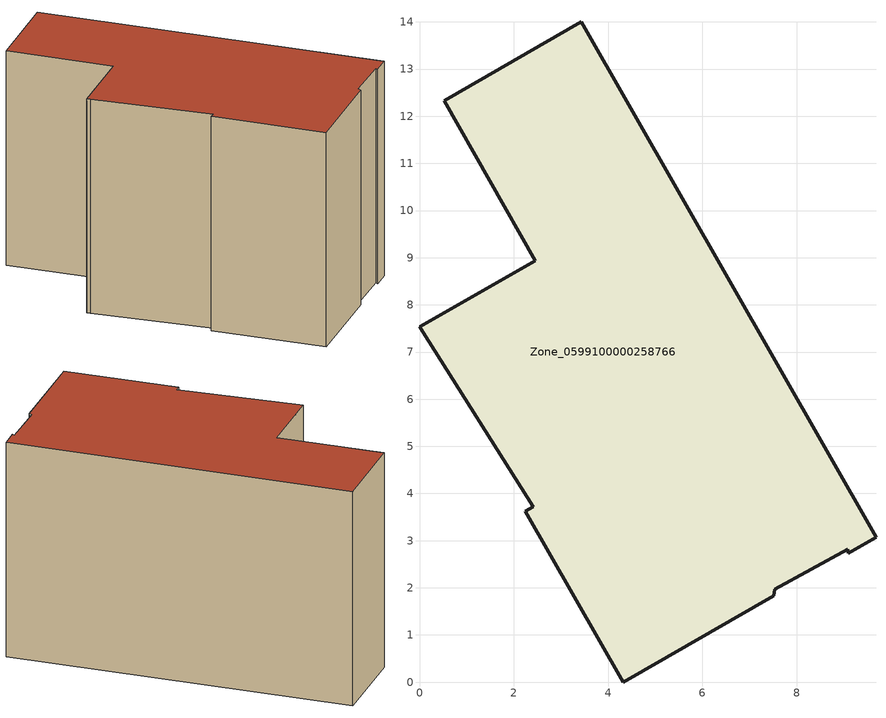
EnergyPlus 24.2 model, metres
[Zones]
Zone_0599100000258766
 floor ground (C_G): 9.08,2.82 7.53,1.97 7.52,1.83 4.32,0 2.25,3.62 2.42,3.72 0.07,7.43 0,7.54 2.45,8.94 0.52,12.33 3.43,14 9.68,3.07 9.1,2.74 z0
 wall outside (C_F): 9.68,3.07 3.43,14 0.52,12.33 2.45,8.94 0,7.54 0.07,7.43 2.42,3.72 2.25,3.62 4.32,0 7.52,1.83 7.53,1.97 9.08,2.82 9.1,2.74 9.68,3.07 z0:8.11
 roof outside (C_R): 7.53,1.97 9.08,2.82 9.1,2.74 9.68,3.07 3.43,14 0.52,12.33 2.45,8.94 0,7.54 0.07,7.43 2.42,3.72 2.25,3.62 4.32,0 7.52,1.83 z8.11
[BUILDING]
Pand.0599100000258766: North Axis=0; Terrain=City; Loads Convergence Tolerance Value=0.04; Temperature Convergence Tolerance Value=0.4; Solar Distribution=FullExterior; Maximum Number of Warmup Days=25; Minimum Number of Warmup Days=1
[Site:Location]
Rotterdam.The.Hague.AP_ZH_NLD Design_Conditions: Latitude=51.96; Longitude=4.45; Time Zone=1; Elevation=-4.5
[SITE:GROUNDTEMPERATURE:BUILDINGSURFACE]
18, 18, 18, 18, 18, 18, 18, 18, 18, 18, 18, 18
[MATERIAL] Thermal Absorptance=0.9; Solar Absorptance=0.7; Visible Absorptance=0.7
Name | Roughness | Thickness | Conductivity | Density | Specific Heat
G.TC.1975-1991 | MediumSmooth | 0.15 | 0.288461 | 540 | 1210
F.TC.1975-1991 | Rough | 0.3 | 0.230769 | 1920 | 840
R.TC.1975-1991 | MediumRough | 0.2 | 0.153846 | 1500 | 1000
[CONSTRUCTION]
C_G: G.TC.1975-1991
C_F: F.TC.1975-1991
C_R: R.TC.1975-1991
[ZONE]
Zone_0599100000258766: Type=1; Multiplier=1; Ceiling Height=Autocalculate; Volume=Autocalculate; Floor Area=autocalculate; Part of Total Floor Area=Yes
[ZONEINFILTRATION:DESIGNFLOWRATE]
Infil_Zone_0599100000258766: Zone or ZoneList or Space or SpaceList=Zone_0599100000258766; Schedule=AlwaysOn; Design Flow Rate Calculation Method=Flow/Area; Flow Rate per Floor Area=0.003; Constant Term Coefficient=1; Temperature Term Coefficient=0; Velocity Term Coefficient=0; Velocity Squared Term Coefficient=0
[HVACTEMPLATE:ZONE:IDEALLOADSAIRSYSTEM]
Zone_0599100000258766: Maximum Heating Supply Air Temperature=50; Minimum Cooling Supply Air Temperature=13; Maximum Heating Supply Air Humidity Ratio=0.0156; Minimum Cooling Supply Air Humidity Ratio=0.0077; Heating Limit=NoLimit; Cooling Limit=NoLimit; Dehumidification Control Type=ConstantSensibleHeatRatio; Cooling Sensible Heat Ratio=0.7; Dehumidification Setpoint=60; Humidification Control Type=None; Humidification Setpoint=30; Outdoor Air Method=None; Outdoor Air Flow Rate per Person=0.00944; Outdoor Air Flow Rate per Zone Floor Area=0; Outdoor Air Flow Rate per Zone=0; Demand Controlled Ventilation Type=None; Outdoor Air Economizer Type=NoEconomizer; Heat Recovery Type=None; Sensible Heat Recovery Effectiveness=0.7; Latent Heat Recovery Effectiveness=0.65
[ZONECONTROL:THERMOSTAT]
ThermostatControl_Zone_0599100000258766: Zone or ZoneList=Zone_0599100000258766; Control Type Schedule=DualSetpointControlType; Control 1=Thermostat_Zone_0599100000258766; Temperature Difference Between Cutout And Setpoint=0
[THERMOSTATSETPOINT:DUALSETPOINT]
Thermostat_Zone_0599100000258766: Heating Setpoint Temperature Schedule=HeatingSetpoint_Zone_0599100000258766; Cooling Setpoint Temperature Schedule=CoolingSetpoint_Zone_0599100000258766
[SCHEDULE:COMPACT]
HeatingSetpoint_Zone_0599100000258766: Through: 12/31, For: AllDays, Until: 24:00, 21
CoolingSetpoint_Zone_0599100000258766: Through: 12/31, For: AllDays, Until: 24:00, 24
DualSetpointControlType: Through: 12/31, For: AllDays, Until: 24:00, 4
AlwaysOn: Through: 12/31, For: AllDays, Until: 24:00, 1
